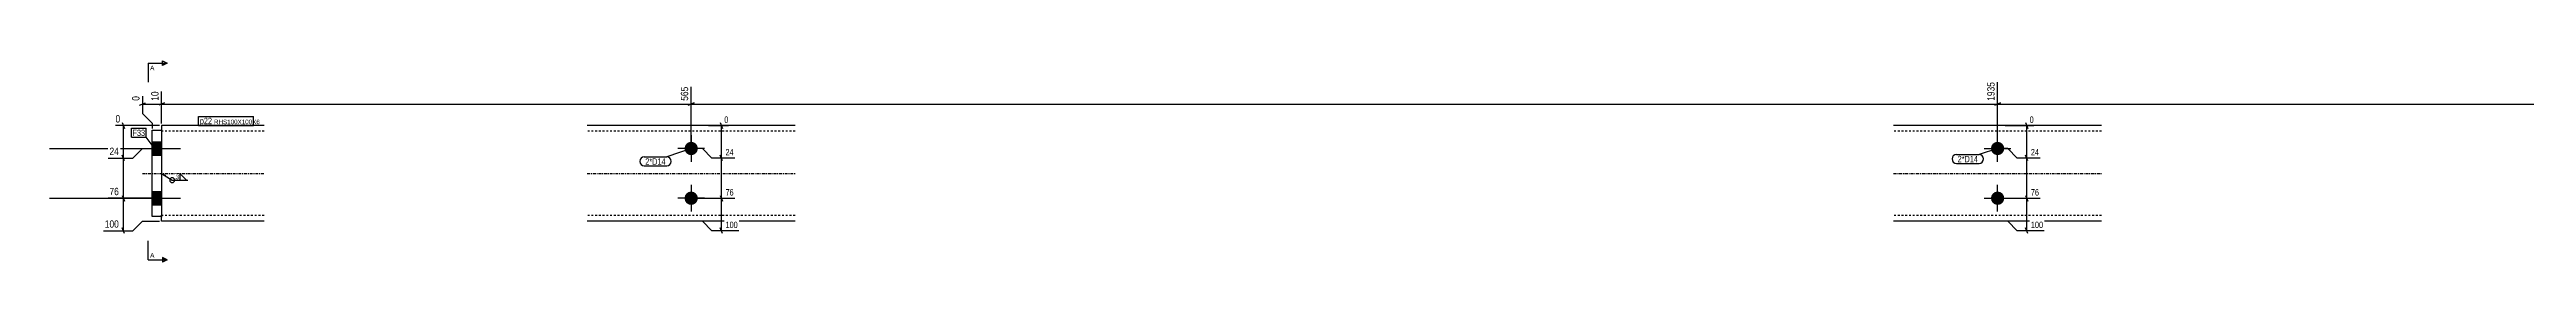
# Model space of a CAD drawing. Header units: millimetres. Extents: x 37 to 35777, y 5 to 1633.
# Drawn here: x 30582 to 33180, y 6 to 217 of the extents above; entities that cross this region are included whole.
import ezdxf

# ---------------------------------------------------------------- set-up
doc = ezdxf.new("R2010")
doc.units = ezdxf.units.MM
doc.linetypes.add('DXK_LINE_DOT2', pattern=[3.9198, 1.9599, -1.9599])
doc.linetypes.add('DXK_LINE_DOT3', pattern=[5.9187, 2.979, -0.9799, 0.9799, -0.9799])
for name, color, linetype in [('MÅLSÆTNING', 7, 'Continuous'), ('STÅL', 7, 'Continuous'), ('TEKST', 7, 'Continuous')]:
    doc.layers.add(name, color=color, linetype=linetype)
doc.styles.add('Arial', font='ARIAL.TTF', dxfattribs={"height": 0.2})
doc.styles.add('Arial Narrow', font='ARIALN.TTF', dxfattribs={"height": 0.2})

msp = doc.modelspace()

# ---------------------------------------------------------------- hatches: boundary and pattern name
at = {"layer": 'STÅL', "linetype": 'Continuous'}
for points in [[(30699.7, 117.9), (30699.7, 131.9), (30689.7, 131.9), (30689.7, 117.9)], [(31255.1, 117.9, -1), (31255.1, 131.9, -1)], [(32625.1, 131.9, -1), (32625.1, 117.9, -1)], [(30699.7, 65.9), (30699.7, 79.9), (30689.7, 79.9), (30689.7, 65.9)], [(31255.1, 65.9, -1), (31255.1, 79.9, -1)], [(32625.1, 79.9, -1), (32625.1, 65.9, -1)]]:
    msp.add_hatch(color=96, dxfattribs=at).paths.add_polyline_path(points)

# ---------------------------------------------------------------- linework, layer by layer
at = {"layer": 'MÅLSÆTNING', "color": 7, "linetype": 'Continuous'}
for p, q in [((30699.7, 150.9), (30699.7, 184.6)), ((31255.1, 126.9), (31255.1, 189.5)), ((31255.1, 126.9), (31255.1, 189.5)), ((32625.1, 126.9), (32625.1, 194.3)), ((32625.1, 126.9), (32625.1, 194.3)), ((30676.7, 170.2), (30682.7, 172.6)), ((30679.7, 179.7), (30679.7, 161.4)), ((30679.7, 171.4), (30699.7, 171.4)), ((30679.7, 161.4), (30689.7, 151.4)), ((30702.7, 172.6), (30696.7, 170.2)), ((31258.1, 172.6), (31252.1, 170.2)), ((31252.1, 170.2), (31258.1, 172.6)), ((32628.1, 172.6), (32622.1, 170.2)), ((32622.1, 170.2), (32628.1, 172.6)), ((30697.7, 148.9), (30651.4, 148.9)), ((30658.5, 151.9), (30660.9, 145.9)), ((30659.7, 114.9), (30659.7, 148.9)), ((30689.7, 151.4), (30689.7, 145.9)), ((31273.3, 148.9), (31294.1, 148.9)), ((31285.6, 151.9), (31288, 145.9)), ((31286.8, 114.9), (31286.8, 148.9)), ((32632.9, 148.9), (32663, 148.9)), ((32654.5, 151.9), (32656.9, 145.9)), ((32655.7, 114.9), (32655.7, 148.9)), ((30643.6, 114.9), (30669.7, 114.9)), ((30643.6, 114.9), (30669.7, 114.9)), ((30660.9, 111.9), (30658.5, 117.9)), ((30660.9, 111.9), (30658.5, 117.9)), ((30659.7, 72.9), (30659.7, 114.9)), ((30669.7, 114.9), (30679.7, 124.9)), ((30669.7, 114.9), (30679.7, 124.9)), ((30679.7, 124.9), (30697.7, 124.9)), ((30679.7, 124.9), (30697.7, 124.9)), ((31266.8, 124.9), (31257.1, 124.9)), ((31266.8, 124.9), (31257.1, 124.9)), ((31276.8, 114.9), (31266.8, 124.9)), ((31276.8, 114.9), (31266.8, 124.9)), ((31300.9, 114.9), (31276.8, 114.9)), ((31300.9, 114.9), (31276.8, 114.9)), ((31288, 111.9), (31285.6, 117.9)), ((31288, 111.9), (31285.6, 117.9)), ((31286.8, 72.9), (31286.8, 114.9)), ((32635.7, 124.9), (32627.1, 124.9)), ((32635.7, 124.9), (32627.1, 124.9)), ((32645.7, 114.9), (32635.7, 124.9)), ((32645.7, 114.9), (32635.7, 124.9)), ((32669.8, 114.9), (32645.7, 114.9)), ((32669.8, 114.9), (32645.7, 114.9)), ((32656.9, 111.9), (32654.5, 117.9)), ((32656.9, 111.9), (32654.5, 117.9)), ((30697.7, 72.9), (30643.6, 72.9)), ((30697.7, 72.9), (30643.6, 72.9)), ((30658.5, 75.9), (30660.9, 69.9)), ((30658.5, 75.9), (30660.9, 69.9)), ((30659.7, 38.9), (30659.7, 72.9)), ((31257.1, 72.9), (31300.9, 72.9)), ((31257.1, 72.9), (31300.9, 72.9)), ((31285.6, 75.9), (31288, 69.9)), ((31285.6, 75.9), (31288, 69.9)), ((31286.8, 38.9), (31286.8, 72.9)), ((32627.1, 72.9), (32669.8, 72.9)), ((32654.5, 75.9), (32656.9, 69.9)), ((32655.7, 38.9), (32655.7, 72.9)), ((30638.8, 38.9), (30669.7, 38.9)), ((30660.9, 35.9), (30658.5, 41.9)), ((30669.7, 38.9), (30679.7, 48.9)), ((30679.7, 48.9), (30697.7, 48.9)), ((31266.8, 48.9), (31264.8, 48.9)), ((31276.8, 38.9), (31266.8, 48.9)), ((31305.2, 38.9), (31276.8, 38.9)), ((31288, 35.9), (31285.6, 41.9)), ((32645.7, 38.9), (32635.7, 48.9)), ((32635.7, 48.9), (32637.3, 48.9)), ((32674, 38.9), (32645.7, 38.9)), ((32656.9, 35.9), (32654.5, 41.9))]:
    msp.add_line(p, q, dxfattribs=at)
at = {"layer": 'STÅL', "color": 2, "linetype": 'Continuous'}
for p, q in [((30689.7, 143.9), (30699.7, 143.9)), ((30689.7, 53.9), (30689.7, 143.9)), ((30807.2, 148.9), (30699.7, 148.9)), ((30699.7, 148.9), (30699.7, 143.9)), ((30699.7, 143.9), (30699.7, 53.9)), ((31364.1, 148.9), (31146.1, 148.9)), ((32734.1, 148.9), (32516.1, 148.9)), ((30699.7, 53.9), (30689.7, 53.9)), ((30699.7, 49.8), (30699.7, 53.9)), ((30699.7, 48.9), (30699.7, 49.8)), ((30807.2, 48.9), (30699.7, 48.9)), ((31364.1, 48.9), (31146.1, 48.9)), ((32734.1, 48.9), (32516.1, 48.9))]:
    msp.add_line(p, q, dxfattribs=at)
at = {"layer": 'STÅL', "color": 96, "linetype": 'Continuous'}
for p, q in [((30689.7, 131.9), (30699.7, 131.9)), ((31255.1, 138.9), (31255.1, 110.9)), ((32625.1, 110.9), (32625.1, 138.9)), ((30582.2, 124.9), (30719.7, 124.9)), ((30689.7, 117.9), (30699.7, 117.9)), ((31269.1, 124.9), (31241.1, 124.9)), ((32611.1, 124.9), (32639.1, 124.9)), ((30689.7, 79.9), (30699.7, 79.9)), ((31255.1, 86.9), (31255.1, 58.9)), ((32625.1, 58.9), (32625.1, 86.9)), ((30582.2, 72.9), (30719.7, 72.9)), ((30689.7, 65.9), (30699.7, 65.9)), ((31269.1, 72.9), (31241.1, 72.9)), ((32611.1, 72.9), (32639.1, 72.9))]:
    msp.add_line(p, q, dxfattribs=at)
at = {"layer": 'STÅL', "color": 7, "linetype": 'DXK_LINE_DOT2'}
for p, q in [((30699.7, 143.9), (30699.7, 55.3)), ((30807.2, 142.9), (30699.7, 142.9)), ((31364.1, 142.9), (31146.1, 142.9)), ((32734.1, 142.9), (32516.1, 142.9)), ((30699.7, 54.9), (30699.7, 55.3)), ((30807.2, 54.9), (30699.7, 54.9)), ((30699.7, 54.9), (30699.7, 52.4)), ((31364.1, 54.9), (31146.1, 54.9)), ((32734.1, 54.9), (32516.1, 54.9))]:
    msp.add_line(p, q, dxfattribs=at)
at = {"layer": 'STÅL', "color": 7, "linetype": 'DXK_LINE_DOT3'}
for p, q in [((30679.7, 98.9), (30807.2, 98.9)), ((31146.1, 98.9), (31364.1, 98.9)), ((32516.1, 98.9), (32734.1, 98.9))]:
    msp.add_line(p, q, dxfattribs=at)

# ---------------------------------------------------------------- wipeouts: each hides what was drawn before it
at = {"color": 0, "linetype": 'Continuous'}
for points in [[(30692.2, 206.7), (30692.2, 211.7), (30687.7, 211.7), (30687.7, 206.7)], [(30692.2, 10.9), (30692.2, 15.9), (30687.7, 15.9), (30687.7, 10.9)]]:
    msp.add_wipeout(points, dxfattribs=at).dxf.layer = 'TEKST'

# ---------------------------------------------------------------- next in the draw order: hatches: boundary and pattern name
at = {"layer": 'TEKST', "linetype": 'Continuous'}
for points in [[(30700.7, 211.7), (30700.7, 214.2), (30705.7, 214.2)], [(30700.7, 8.4), (30700.7, 10.9), (30705.7, 8.4)]]:
    msp.add_hatch(color=30, dxfattribs=at).paths.add_polyline_path(points)

# ---------------------------------------------------------------- next in the draw order: linework, layer by layer
at = {"layer": 'TEKST', "color": 7, "linetype": 'Continuous'}
for p, q in [((30685.7, 214.2), (30705.7, 214.2)), ((30685.7, 8.4), (30685.7, 28.4)), ((30685.7, 8.4), (30705.7, 8.4))]:
    msp.add_line(p, q, dxfattribs=at)
at = {"layer": 'TEKST', "color": 30, "linetype": 'Continuous'}
for p, q in [((30700.7, 211.7), (30700.7, 216.7)), ((30700.7, 216.7), (30705.7, 214.2)), ((30705.7, 214.2), (30700.7, 211.7)), ((30705.7, 8.4), (30700.7, 10.9)), ((30700.7, 10.9), (30700.7, 5.9)), ((30705.7, 8.4), (30700.7, 5.9))]:
    msp.add_line(p, q, dxfattribs=at)

# ---------------------------------------------------------------- next in the draw order: texts
at = {"layer": 'TEKST', "color": 3, "linetype": 'Continuous', "style": 'Arial'}
for p in [(30687.7, 206.7), (30687.7, 10.9)]:
    msp.add_text('A', height=4.78, dxfattribs=at).set_placement(p)

# ---------------------------------------------------------------- next in the draw order: wipeouts: each hides what was drawn before it
at = {"color": 0, "linetype": 'Continuous'}
for points in [[(30698.1, 186.2), (30686.9, 186.2), (30686.9, 173.2), (30698.1, 173.2)], [(30657.9, 150.5), (30657.9, 161.7), (30649.8, 161.7), (30649.8, 150.5)], [(31295.5, 150.3), (31295.5, 160.1), (31288.4, 160.1), (31288.4, 150.3)], [(32664.4, 150.3), (32664.4, 160.1), (32657.3, 160.1), (32657.3, 150.3)], [(30656.5, 116.5), (30656.5, 127.7), (30643.5, 127.7), (30643.5, 116.5)], [(31301, 116.3), (31301, 126.1), (31289.7, 126.1), (31289.7, 116.3)], [(30656.5, 74.5), (30656.5, 85.7), (30643.5, 85.7), (30643.5, 74.5)], [(31301, 74.3), (31301, 84.1), (31289.7, 84.1), (31289.7, 74.3)], [(32669.9, 74.3), (32669.9, 84.1), (32658.6, 84.1), (32658.6, 74.3)], [(30656.5, 40.5), (30656.5, 51.7), (30638.6, 51.7), (30638.6, 40.5)], [(31305.3, 40.3), (31305.3, 50.1), (31289.7, 50.1), (31289.7, 40.3)], [(32674.2, 40.3), (32674.2, 50.1), (32658.6, 50.1), (32658.6, 40.3)]]:
    msp.add_wipeout(points, dxfattribs=at).dxf.layer = 'MÅLSÆTNING'
at = {"color": 0}
for points in [[(30752.6, 150.3), (30752.6, 157.3), (30739.8, 157.3), (30739.8, 150.3)], [(31228.3, 107.9), (31228.3, 114.9), (31207, 114.9), (31207, 107.9)], [(32604.5, 110.5), (32604.5, 117.5), (32583.2, 117.5), (32583.2, 110.5)], [(30717.7, 92.4), (30717.7, 98.2), (30713.9, 98.2), (30713.9, 92.4)]]:
    msp.add_wipeout(points, dxfattribs=at).dxf.layer = 'TEKST'

# ---------------------------------------------------------------- next in the draw order: hatches: boundary and pattern name
at = {"layer": 'TEKST', "linetype": 'Continuous'}
msp.add_hatch(color=3, dxfattribs=at).paths.add_polyline_path([(30703.3, 95.1), (30699.7, 98.9), (30704.6, 97.2)])

# ---------------------------------------------------------------- next in the draw order: linework, layer by layer
at = {"layer": 'MÅLSÆTNING', "color": 7, "linetype": 'Continuous'}
for p, q in [((30699.7, 150.9), (30699.7, 184.6)), ((30702.7, 172.6), (30696.7, 170.2)), ((30699.7, 171.4), (31255.1, 171.4)), ((31255.1, 171.4), (32625.1, 171.4)), ((32625.1, 171.4), (35649.7, 171.4)), ((32655.7, 72.9), (32655.7, 114.9)), ((32627.1, 72.9), (32669.8, 72.9)), ((32654.5, 75.9), (32656.9, 69.9))]:
    msp.add_line(p, q, dxfattribs=at)
at = {"layer": 'TEKST', "color": 3, "linetype": 'Continuous'}
for p, q in [((30699.7, 98.9), (30710.8, 91.8)), ((30710.8, 91.8), (30727.3, 91.8)), ((30725.9, 91.8), (30718.8, 98.9)), ((30718.8, 98.9), (30718.8, 91.8)), ((30718.8, 91.8), (30725.9, 91.8))]:
    msp.add_line(p, q, dxfattribs=at)
for start, end in [(90, 270), (270, 90)]:
    msp.add_arc((30710.8, 91.8), 2.5, start, end, dxfattribs=at)

# ---------------------------------------------------------------- next in the draw order: texts
at = {"layer": 'MÅLSÆTNING', "color": 3, "linetype": 'Continuous', "style": 'Arial Narrow'}
for s, height, p in [('0', 7.64, (30651.4, 152.1)), ('0', 6.68, (31289.8, 151.7)), ('0', 6.68, (32658.7, 151.7)), ('24', 7.64, (30645.1, 118.1)), ('24', 6.68, (31291.1, 117.7)), ('76', 7.64, (30645.1, 76.1)), ('76', 6.68, (31291.1, 75.7)), ('76', 6.68, (32660, 75.7)), ('100', 7.64, (30640.2, 42.1)), ('100', 6.68, (31291.1, 41.7)), ('100', 6.68, (32660, 41.7))]:
    msp.add_text(s, height=height, dxfattribs=at).set_placement(p)
at = {"layer": 'TEKST', "color": 3, "style": 'Arial Narrow'}
msp.add_text('3', height=4.77, dxfattribs=at).set_placement((30714.3, 92.8))

# ---------------------------------------------------------------- next in the draw order: wipeouts: each hides what was drawn before it
at = {"color": 0, "linetype": 'Continuous'}
msp.add_wipeout([(30678.1, 181.3), (30666.9, 181.3), (30666.9, 173.2), (30678.1, 173.2)], dxfattribs=at).dxf.layer = 'MÅLSÆTNING'
at = {"color": 0}
for points in [[(30752.6, 150.3), (30752.6, 157.3), (30739.8, 157.3), (30739.8, 150.3)], [(30682.4, 137.9), (30682.4, 144.9), (30669.2, 144.9), (30669.2, 137.9)], [(31228.3, 107.9), (31228.3, 114.9), (31207, 114.9), (31207, 107.9)], [(32604.5, 110.5), (32604.5, 117.5), (32583.2, 117.5), (32583.2, 110.5)]]:
    msp.add_wipeout(points, dxfattribs=at).dxf.layer = 'TEKST'

# ---------------------------------------------------------------- next in the draw order: linework, layer by layer
at = {"layer": 'TEKST', "color": 7, "linetype": 'Continuous'}
for p, q in [((30685.7, 214.2), (30685.7, 194.2)), ((30738.6, 149.1), (30738.6, 158.5)), ((31205.8, 116.1), (31229.5, 116.1)), ((31205.8, 106.7), (31229.5, 106.7)), ((31255.1, 124.9), (31229.5, 116.1)), ((32582, 118.7), (32605.7, 118.7)), ((32582, 109.3), (32605.7, 109.3)), ((32625.1, 124.9), (32605.7, 118.7))]:
    msp.add_line(p, q, dxfattribs=at)
for centre, start, end in [((31205.8, 111.4), 90, 270), ((31229.5, 111.4), 270, 90), ((32582, 114), 90, 270), ((32605.7, 114), 270, 90)]:
    msp.add_arc(centre, 4.7, start, end, dxfattribs=at)

# ---------------------------------------------------------------- next in the draw order: texts
at = {"layer": 'MÅLSÆTNING', "color": 3, "linetype": 'Continuous', "style": 'Arial Narrow'}
for s, p in [('10', (30696.5, 174.8)), ('0', (30676.5, 174.8))]:
    msp.add_text(s, height=7.64, rotation=90.0002, dxfattribs=at).set_placement(p)
at = {"layer": 'TEKST', "color": 3, "style": 'Arial Narrow'}
for p in [(31207, 107.9), (32583.2, 110.5)]:
    msp.add_text('2*D14', height=6.68, dxfattribs=at).set_placement(p)

# ---------------------------------------------------------------- next in the draw order: wipeouts: each hides what was drawn before it
at = {"color": 0, "linetype": 'Continuous'}
for points in [[(31253.5, 191.1), (31242.3, 191.1), (31242.3, 173.2), (31253.5, 173.2)], [(32623.5, 195.9), (32612.3, 195.9), (32612.3, 173.2), (32623.5, 173.2)], [(32669.9, 116.3), (32669.9, 126.1), (32658.6, 126.1), (32658.6, 116.3)]]:
    msp.add_wipeout(points, dxfattribs=at).dxf.layer = 'MÅLSÆTNING'
at = {"color": 0}
for points in [[(30682.4, 137.9), (30682.4, 144.9), (30669.2, 144.9), (30669.2, 137.9)], [(30794.9, 150.3), (30794.9, 155.3), (30754.7, 155.3), (30754.7, 150.3)]]:
    msp.add_wipeout(points, dxfattribs=at).dxf.layer = 'TEKST'

# ---------------------------------------------------------------- next in the draw order: linework, layer by layer
at = {"layer": 'TEKST', "color": 7, "linetype": 'Continuous'}
for p, q in [((30668, 146.1), (30683.6, 146.1)), ((30668, 136.7), (30668, 146.1)), ((30668, 136.7), (30683.6, 136.7)), ((30683.6, 136.7), (30683.6, 146.1)), ((30692, 125.6), (30683.6, 136.7))]:
    msp.add_line(p, q, dxfattribs=at)

# ---------------------------------------------------------------- next in the draw order: texts
at = {"layer": 'MÅLSÆTNING', "color": 3, "linetype": 'Continuous', "style": 'Arial Narrow'}
for s, p in [('565', (31251.9, 174.8)), ('1935', (32621.9, 174.8))]:
    msp.add_text(s, height=7.64, rotation=90.0002, dxfattribs=at).set_placement(p)
msp.add_text('24', height=6.68, dxfattribs=at).set_placement((32660, 117.7))
at = {"layer": 'TEKST', "color": 3, "style": 'Arial Narrow'}
msp.add_text('F33', height=6.68, dxfattribs=at).set_placement((30669.2, 137.9))

# ---------------------------------------------------------------- next in the draw order: wipeouts: each hides what was drawn before it
at = {"color": 0}
msp.add_wipeout([(30794.9, 150.3), (30794.9, 155.3), (30754.7, 155.3), (30754.7, 150.3)], dxfattribs=at).dxf.layer = 'TEKST'

# ---------------------------------------------------------------- next in the draw order: linework, layer by layer
at = {"layer": 'TEKST', "color": 7, "linetype": 'Continuous'}
for p, q in [((30738.6, 158.5), (30796.1, 158.5)), ((30796.1, 149.1), (30796.1, 158.5)), ((30738.6, 149.1), (30796.1, 149.1))]:
    msp.add_line(p, q, dxfattribs=at)

# ---------------------------------------------------------------- next in the draw order: texts
at = {"layer": 'TEKST', "color": 3, "style": 'Arial Narrow'}
for s, height, p in [('p22', 6.68, (30739.8, 150.3)), ('RHS100X100X6', 4.772, (30754.7, 150.3))]:
    msp.add_text(s, height=height, dxfattribs=at).set_placement(p)

doc.saveas('drawing.dxf')
